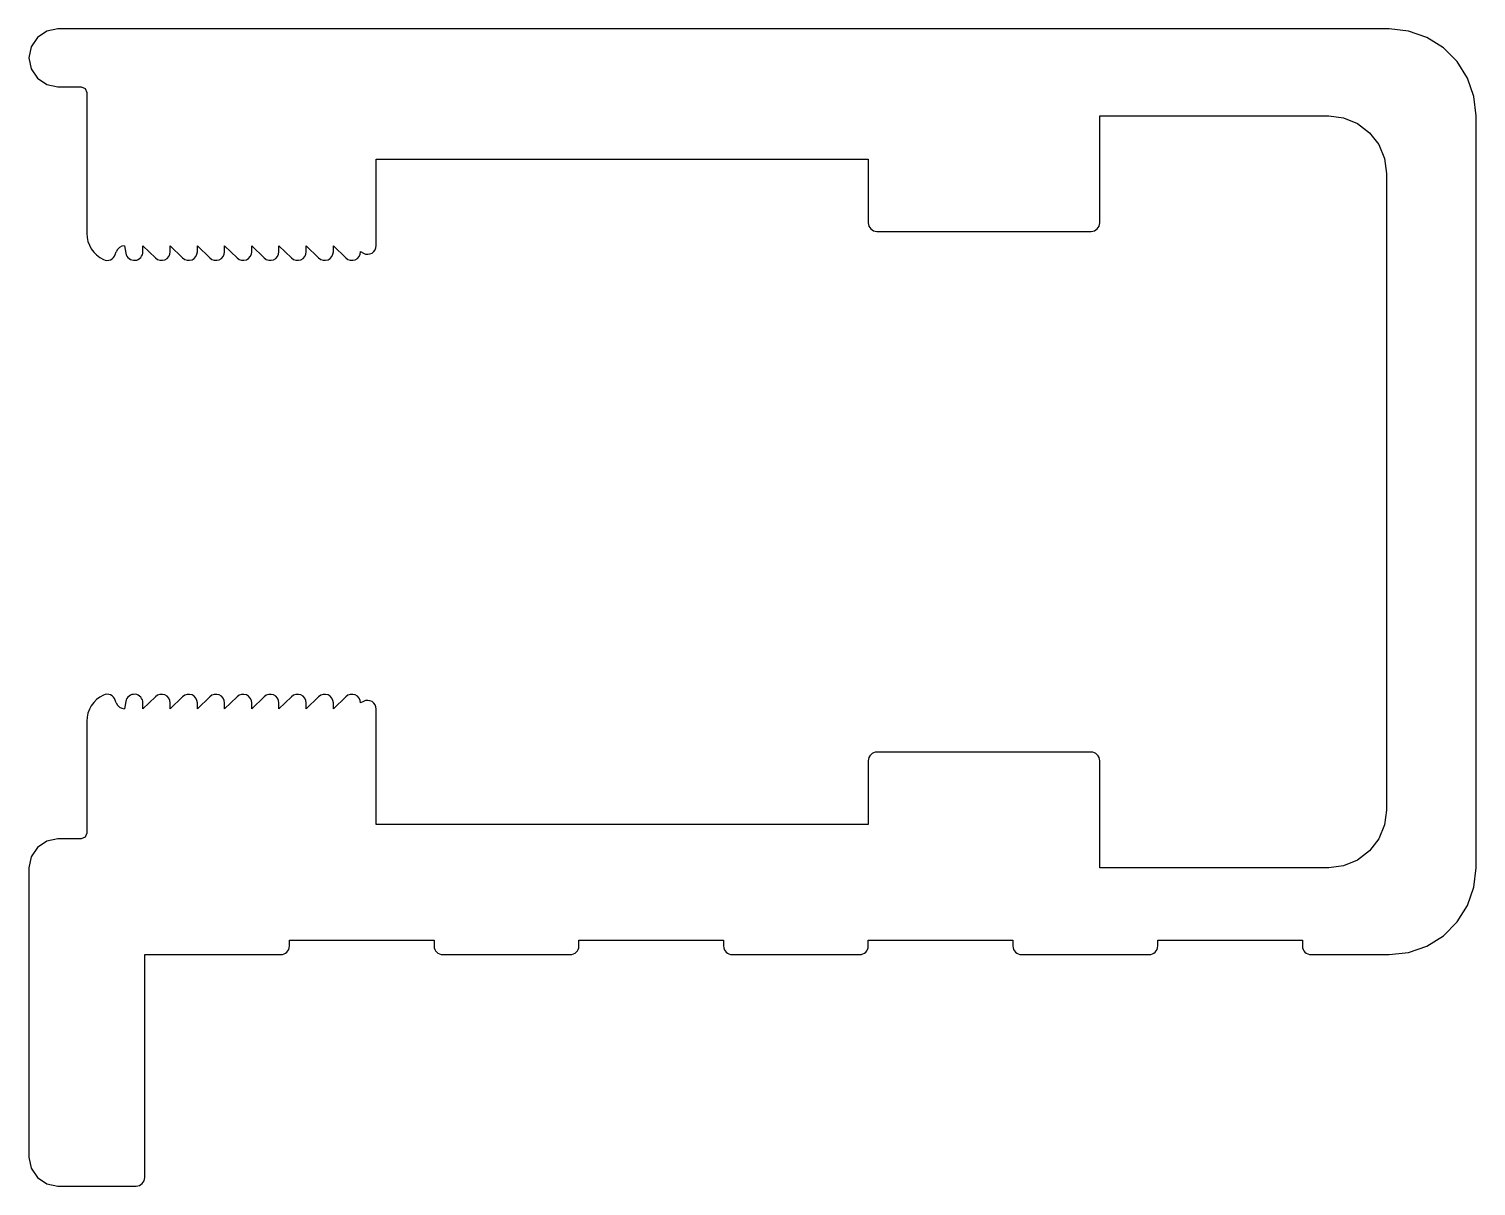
# Model space of a CAD drawing. Extents: x 717.9 to 767.9, y 443.6 to 483.6.
import ezdxf

# ---------------------------------------------------------------- set-up
doc = ezdxf.new("R2010")
doc.units = 0
doc.layers.add('TFR-TRI', color=7, linetype='CONTINUOUS')

msp = doc.modelspace()

# ---------------------------------------------------------------- linework, layer by layer
at = {"layer": 'TFR-TRI', "color": 7, "linetype": 'CONTINUOUS'}
for p, q in [((718.949, 483.56), (718.566, 483.484)), ((764.949, 483.56), (718.949, 483.56)), ((765.617, 483.485), (764.949, 483.56)), ((718.242, 483.267), (718.025, 482.943)), ((718.566, 483.484), (718.242, 483.267)), ((766.251, 483.263), (765.617, 483.485)), ((766.82, 482.906), (766.251, 483.263)), ((718.025, 482.943), (717.949, 482.56)), ((717.949, 482.56), (718.025, 482.177)), ((767.295, 482.431), (766.82, 482.906)), ((718.025, 482.177), (718.242, 481.853)), ((767.652, 481.862), (767.295, 482.431)), ((718.242, 481.853), (718.566, 481.636)), ((718.566, 481.636), (718.949, 481.56)), ((718.949, 481.56), (719.749, 481.56)), ((719.749, 481.56), (719.89, 481.502)), ((719.89, 481.502), (719.949, 481.36)), ((767.874, 481.228), (767.652, 481.862)), ((719.949, 481.36), (719.949, 476.493)), ((767.949, 480.56), (767.874, 481.228)), ((754.949, 476.86), (754.949, 480.56)), ((754.949, 480.56), (762.857, 480.56)), ((762.857, 480.56), (763.374, 480.492)), ((767.949, 454.56), (767.949, 480.56)), ((763.374, 480.492), (763.857, 480.292)), ((763.857, 480.292), (764.271, 479.974)), ((764.271, 479.974), (764.589, 479.56)), ((764.589, 479.56), (764.788, 479.078)), ((729.949, 476.071), (729.949, 479.06)), ((729.949, 479.06), (746.949, 479.06)), ((746.949, 479.06), (746.949, 476.86)), ((764.788, 479.078), (764.857, 478.56)), ((764.857, 478.56), (764.857, 456.56)), ((747.249, 476.56), (754.649, 476.56)), ((721.249, 476.06), (721.293, 475.808)), ((721.889, 475.86), (721.889, 476.06)), ((721.889, 476.06), (722.32, 475.644)), ((722.828, 475.86), (722.828, 476.06)), ((722.828, 476.06), (723.26, 475.644)), ((723.768, 475.86), (723.768, 476.06)), ((723.768, 476.06), (724.2, 475.644)), ((724.708, 475.86), (724.708, 476.06)), ((724.708, 476.06), (725.139, 475.644)), ((725.647, 475.86), (725.647, 476.06)), ((725.647, 476.06), (726.079, 475.644)), ((726.587, 475.86), (726.587, 476.06)), ((726.587, 476.06), (727.019, 475.644)), ((727.527, 475.86), (727.527, 476.06)), ((727.527, 476.06), (727.959, 475.644)), ((728.467, 475.86), (728.467, 476.06)), ((728.467, 476.06), (728.898, 475.644)), ((720.933, 475.763), (720.965, 475.857)), ((729.406, 475.86), (729.406, 475.861)), ((729.406, 475.861), (729.508, 475.806)), ((720.965, 460.263), (720.933, 460.357)), ((721.293, 460.312), (721.249, 460.06)), ((722.32, 460.476), (721.889, 460.061)), ((721.889, 460.061), (721.889, 460.26)), ((723.26, 460.476), (722.828, 460.06)), ((722.828, 460.06), (722.828, 460.26)), ((724.2, 460.476), (723.768, 460.061)), ((723.768, 460.061), (723.768, 460.26)), ((725.139, 460.476), (724.708, 460.06)), ((724.708, 460.06), (724.708, 460.26)), ((726.079, 460.476), (725.647, 460.061)), ((725.647, 460.06), (725.647, 460.26)), ((725.647, 460.061), (725.647, 460.06)), ((727.019, 460.476), (726.587, 460.06)), ((726.587, 460.06), (726.587, 460.26)), ((727.959, 460.476), (727.527, 460.061)), ((727.527, 460.061), (727.527, 460.26)), ((728.898, 460.476), (728.467, 460.061)), ((728.467, 460.061), (728.467, 460.26)), ((729.508, 460.314), (729.406, 460.26)), ((729.406, 460.26), (729.406, 460.26)), ((729.949, 456.06), (729.949, 460.049)), ((719.949, 459.628), (719.949, 455.76)), ((754.649, 458.56), (747.249, 458.56)), ((746.949, 458.26), (746.949, 456.06)), ((754.949, 454.56), (754.949, 458.26)), ((764.857, 456.56), (764.788, 456.042)), ((746.949, 456.06), (729.949, 456.06)), ((764.788, 456.042), (764.589, 455.56)), ((718.949, 455.56), (718.566, 455.484)), ((719.749, 455.56), (718.949, 455.56)), ((719.89, 455.619), (719.749, 455.56)), ((719.949, 455.76), (719.89, 455.619)), ((764.589, 455.56), (764.271, 455.146)), ((718.242, 455.267), (718.025, 454.943)), ((718.566, 455.484), (718.242, 455.267)), ((764.271, 455.146), (763.857, 454.828)), ((718.025, 454.943), (717.949, 454.56)), ((717.949, 454.56), (717.949, 444.56)), ((762.857, 454.56), (754.949, 454.56)), ((763.374, 454.628), (762.857, 454.56)), ((763.857, 454.828), (763.374, 454.628)), ((767.874, 453.893), (767.949, 454.56)), ((767.652, 453.258), (767.874, 453.893)), ((767.295, 452.69), (767.652, 453.258)), ((766.82, 452.215), (767.295, 452.69)), ((726.949, 451.86), (726.949, 452.06)), ((726.949, 452.06), (731.949, 452.06)), ((731.949, 452.06), (731.949, 451.86)), ((736.949, 451.86), (736.949, 452.06)), ((736.949, 452.06), (741.949, 452.06)), ((741.949, 452.06), (741.949, 451.86)), ((746.949, 451.86), (746.949, 452.06)), ((746.949, 452.06), (751.949, 452.06)), ((751.949, 452.06), (751.949, 451.86)), ((756.949, 451.86), (756.949, 452.06)), ((756.949, 452.06), (761.949, 452.06)), ((761.949, 452.06), (761.949, 451.86)), ((766.251, 451.857), (766.82, 452.215)), ((721.949, 443.86), (721.949, 451.56)), ((721.949, 451.56), (726.649, 451.56)), ((732.249, 451.56), (736.649, 451.56)), ((742.249, 451.56), (746.649, 451.56)), ((752.249, 451.56), (756.649, 451.56)), ((762.249, 451.56), (764.949, 451.56)), ((764.949, 451.56), (765.617, 451.635)), ((765.617, 451.635), (766.251, 451.857)), ((717.949, 444.56), (718.025, 444.177)), ((718.025, 444.177), (718.242, 443.853)), ((718.242, 443.853), (718.566, 443.636)), ((718.566, 443.636), (718.949, 443.56)), ((718.949, 443.56), (721.649, 443.56))]:
    msp.add_line(p, q, dxfattribs=at)
for centre, radius, start, end in [((747.249, 476.86), 0.3, 180, 270), ((754.649, 476.86), 0.3, 270, 0), ((720.949, 476.493), 1, 180, 244.6231), ((721.249, 475.76), 0.3, 90, 161.0739), ((729.649, 476.071), 0.3, 241.9842, 0), ((720.649, 475.86), 0.3, 244.6232, 341.0739), ((721.589, 475.86), 0.3, 189.957, 0), ((722.528, 475.86), 0.3, 226.0862, 0), ((723.468, 475.86), 0.3, 226.0479, 0), ((724.408, 475.86), 0.3, 226.086, 0), ((725.347, 475.86), 0.3, 226.0479, 0), ((726.287, 475.86), 0.3, 226.086, 0), ((727.227, 475.86), 0.3, 226.0486, 0), ((728.167, 475.86), 0.3, 226.0862, 0), ((729.106, 475.86), 0.3, 226.0855, 0), ((720.949, 459.628), 1, 115.3769, 180), ((720.649, 460.26), 0.3, 18.9261, 115.3769), ((721.589, 460.26), 0.3, 0, 170.043), ((722.528, 460.26), 0.3, 0, 133.9138), ((723.468, 460.26), 0.3, 360, 133.9521), ((724.408, 460.26), 0.3, 0, 133.914), ((725.347, 460.26), 0.3, 0, 133.9521), ((726.287, 460.26), 0.3, 0, 133.914), ((727.227, 460.26), 0.3, 0, 133.9514), ((728.167, 460.26), 0.3, 360, 133.9138), ((729.106, 460.26), 0.3, 0, 133.9145), ((721.249, 460.36), 0.3, 198.9261, 270), ((729.649, 460.049), 0.3, 0, 118.0158), ((747.249, 458.26), 0.3, 90, 180), ((754.649, 458.26), 0.3, 0, 90), ((726.649, 451.86), 0.3, 270, 0), ((732.249, 451.86), 0.3, 180, 270), ((736.649, 451.86), 0.3, 270, 0), ((742.249, 451.86), 0.3, 180, 270), ((746.649, 451.86), 0.3, 270, 0), ((752.249, 451.86), 0.3, 180, 270), ((756.649, 451.86), 0.3, 270, 0), ((762.249, 451.86), 0.3, 180, 270), ((721.649, 443.86), 0.3, 270, 0)]:
    msp.add_arc(centre, radius, start, end, dxfattribs=at)

doc.saveas('drawing.dxf')
